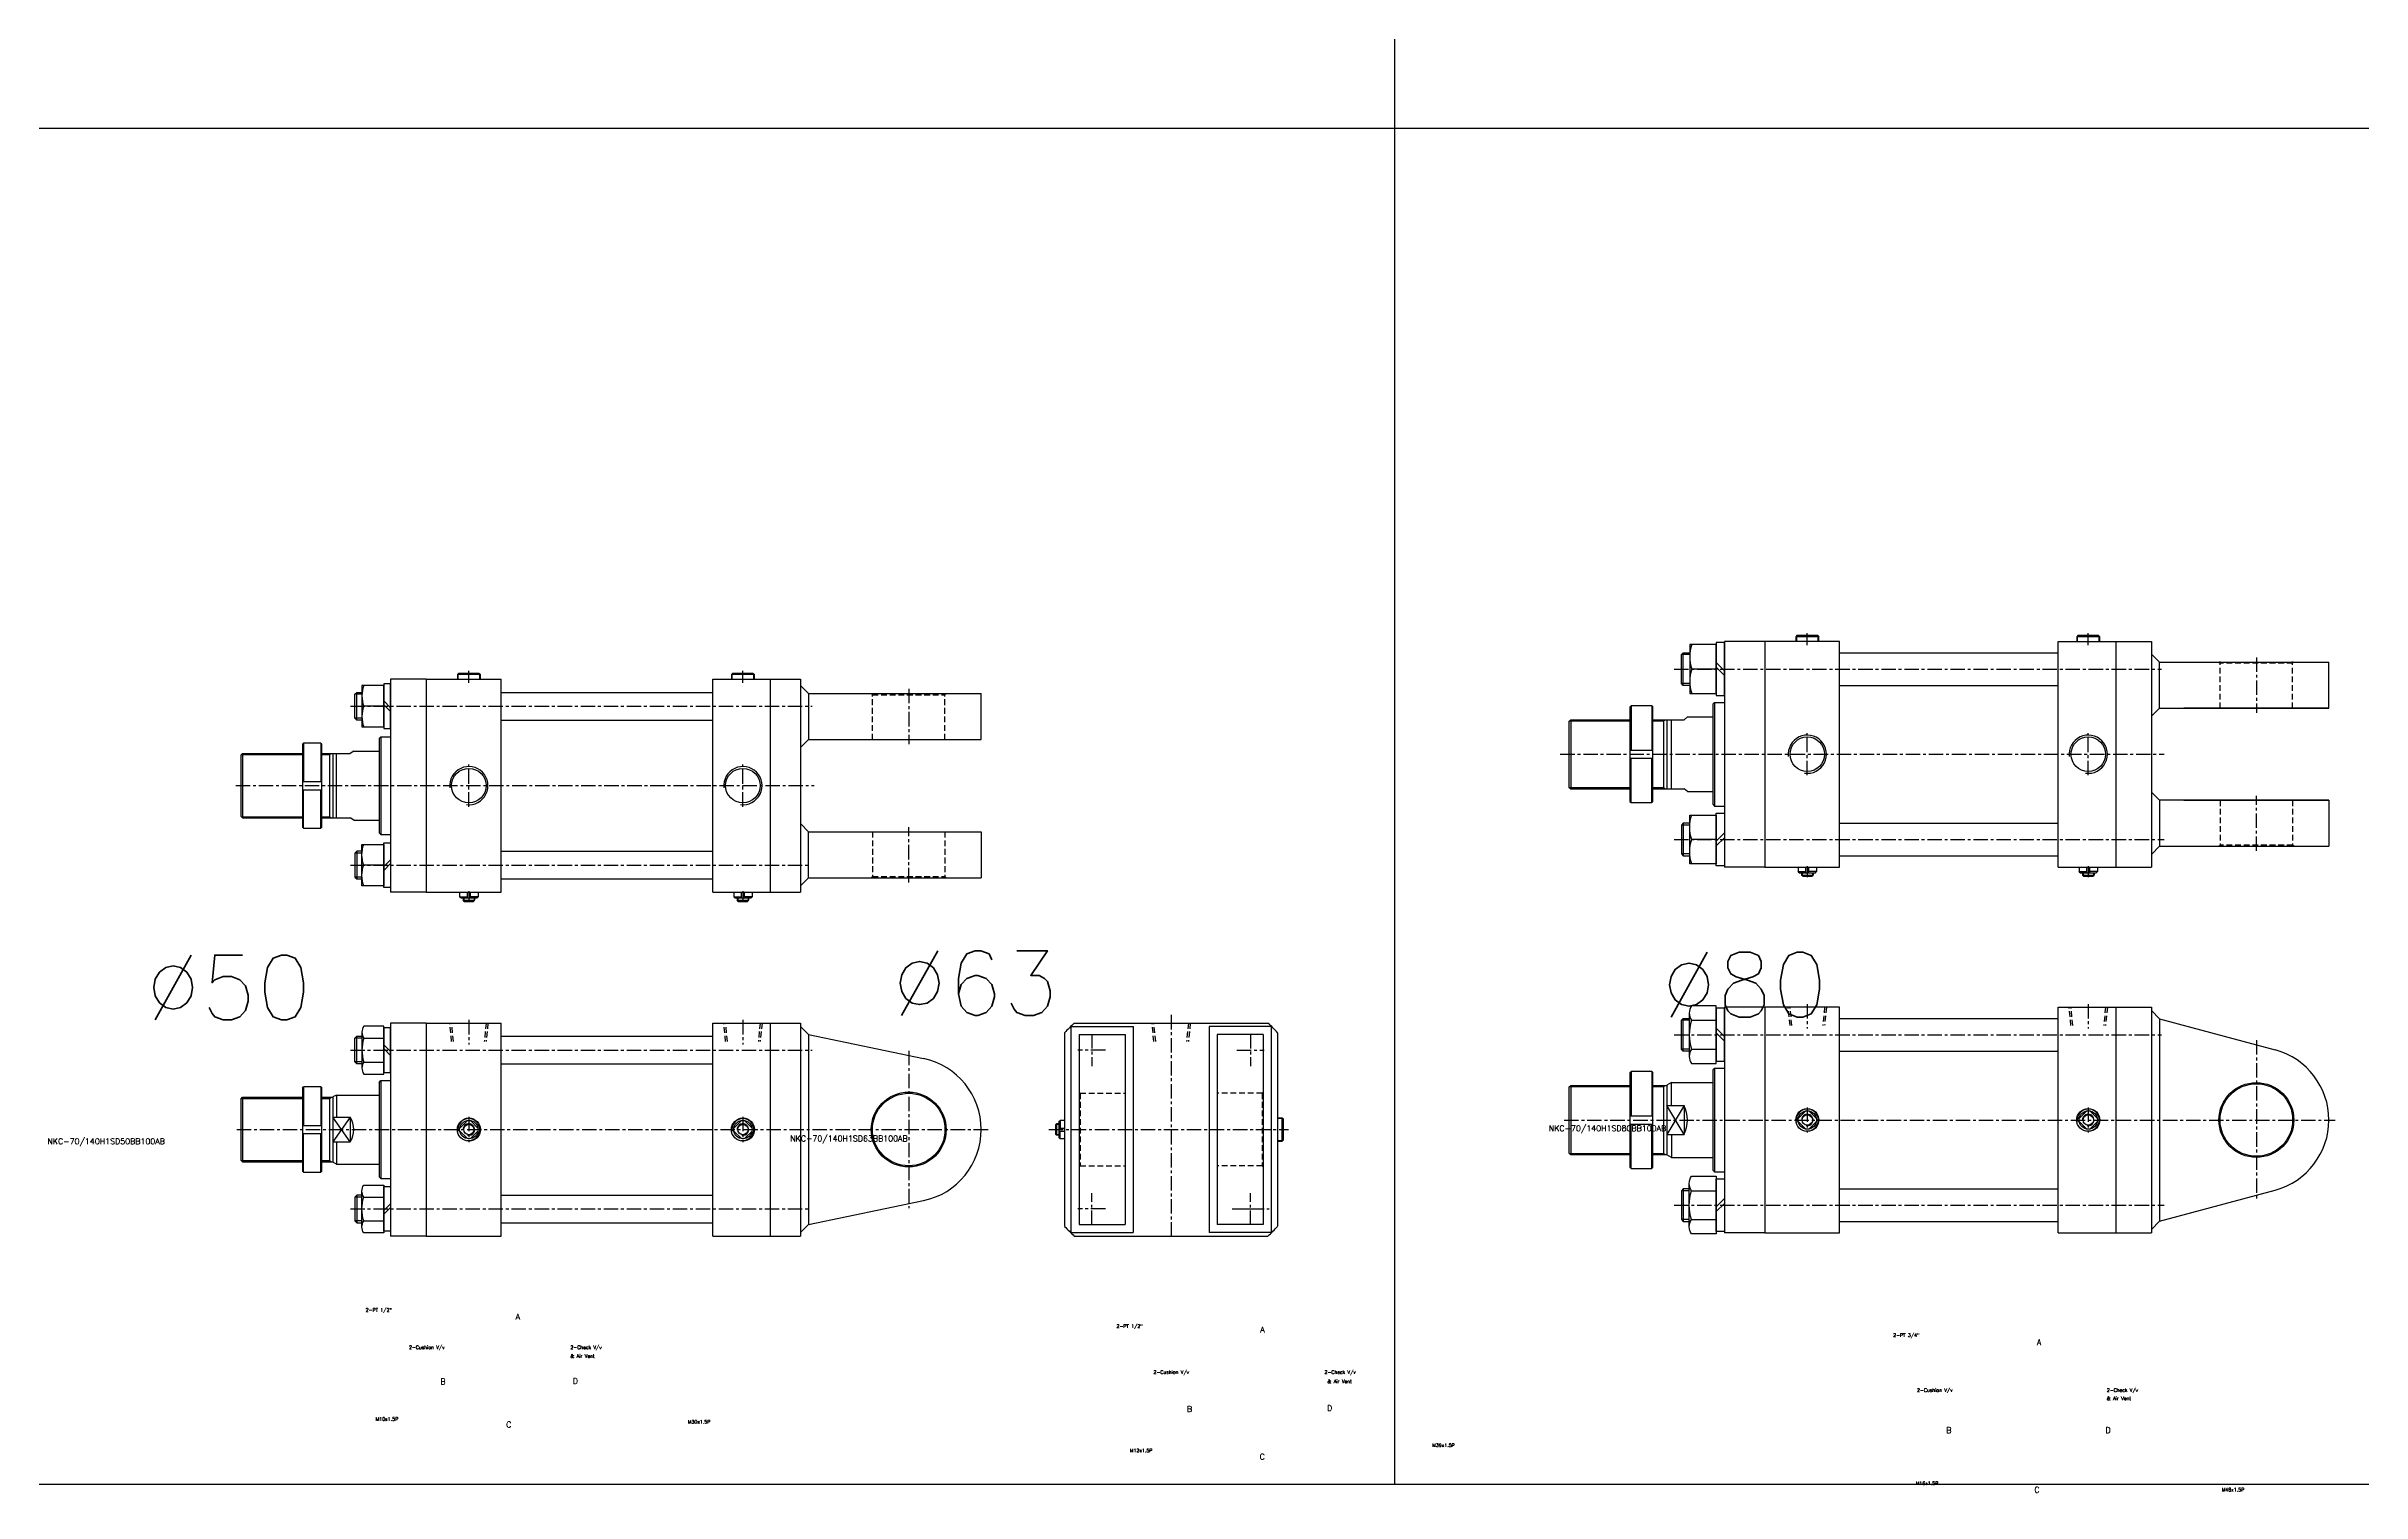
# Model space of a CAD drawing. Extents: x -819 to 29893, y -8942 to 9886.
# Drawn here: x 268 to 2279, y -7 to 1249 of the extents above; entities that cross this region are included whole.
import ezdxf

# ---------------------------------------------------------------- set-up
doc = ezdxf.new("R2010")
doc.units = 0
doc.header["$LTSCALE"] = 10
doc.header["$MEASUREMENT"] = 0
for name, pattern in [('CENTER', [2, 1.25, -0.25, 0.25, -0.25]), ('CENTERX2', [4, 2.5, -0.5, 0.5, -0.5]), ('HIDDEN', [0.375, 0.25, -0.125]), ('HIDDENX2', [0.75, 0.5, -0.25])]:
    doc.linetypes.add(name, pattern=pattern)
doc.layers.get('0').update_dxf_attribs({"linetype": 'CONTINUOUS'})
for name, color, linetype in [('CEN', 1, 'CENTERX2'), ('CENTER', 1, 'CENTER'), ('HID', 2, 'HIDDENX2'), ('ML', 7, 'CONTINUOUS'), ('THIN', 3, 'CONTINUOUS')]:
    doc.layers.add(name, color=color, linetype=linetype)
doc.styles.add('GHS', font='romans', dxfattribs={"bigfont": 'ghs'})

msp = doc.modelspace()

# ---------------------------------------------------------------- linework, layer by layer
for p, q in [((1439.4, 0), (1439.4, 2505.2)), ((0, 1177.9), (8901.3, 1177.9)), ((0, 0), (8900.8, 0))]:
    msp.add_line(p, q)
at = {"layer": 'CEN', "color": 1, "linetype": 'CENTER'}
for p, q in [((2187.7, 718.1), (2187.7, 670.1)), ((1017.3, 690.8), (1017.3, 642.8)), ((2187.7, 550.1), (2187.7, 598.1)), ((1017.3, 522.8), (1017.3, 570.8)), ((2187.7, 385.7), (2187.7, 247.2)), ((1017.3, 376.5), (1017.3, 239.8))]:
    msp.add_line(p, q, dxfattribs=at)
at = {"layer": 'CEN', "color": 1, "linetype": 'CENTER', "ltscale": 2}
msp.add_line((1298.2, 239.1), (1330.2, 239.1), dxfattribs=at)
at = {"layer": 'CENTER'}
for p, q in [((1176.2, 390.9), (1176.2, 363.3)), ((1314.2, 390.9), (1314.2, 363.3)), ((1188.1, 377.1), (1164.2, 377.1)), ((1302.2, 377.1), (1326.1, 377.1)), ((1176.2, 225.3), (1176.2, 252.9)), ((1314.2, 225.3), (1314.2, 252.9)), ((1188.1, 239.1), (1164.2, 239.1)), ((1302.2, 239.1), (1326.1, 239.1))]:
    msp.add_line(p, q, dxfattribs=at)
at = {"layer": 'HID'}
for p, q in [((2155.2, 714.1), (2156.2, 713.1)), ((2156.2, 674.1), (2156.2, 714.5)), ((2219.2, 713.1), (2156.2, 713.1)), ((2219.2, 674.1), (2219.2, 714.5)), ((2220.2, 714.1), (2219.2, 713.1)), ((984.8, 686.8), (985.8, 685.8)), ((985.8, 685.8), (1048.8, 685.8)), ((985.8, 646.8), (985.8, 685.8)), ((1049.8, 686.8), (1048.8, 685.8)), ((1048.8, 646.8), (1048.8, 685.8)), ((2156.2, 594.1), (2156.2, 553.6)), ((2219.2, 594.1), (2219.2, 553.6)), ((985.8, 566.8), (985.8, 527.8)), ((1048.8, 566.8), (1048.8, 527.8)), ((2155.2, 554.1), (2156.2, 555.1)), ((2219.2, 555.1), (2156.2, 555.1)), ((2220.2, 554.1), (2219.2, 555.1)), ((985.8, 527.8), (1048.8, 527.8)), ((1782.7, 398.4), (1781.1, 414.4)), ((1784.3, 398.4), (1782.7, 414.4)), ((1812.7, 414.4), (1811.1, 398.4)), ((1814.3, 414.4), (1812.7, 398.4)), ((2026.7, 398.4), (2025.1, 414.4)), ((2028.3, 398.4), (2026.7, 414.4)), ((2056.7, 414.4), (2055.1, 398.4)), ((2058.3, 414.4), (2056.7, 398.4)), ((620.3, 384.6), (618.7, 400.6)), ((621.9, 384.6), (620.3, 400.6)), ((650.3, 400.6), (648.7, 384.6)), ((651.9, 400.6), (650.3, 384.6)), ((858.3, 384.6), (856.7, 400.6)), ((859.9, 384.6), (858.3, 400.6)), ((888.3, 400.6), (886.7, 384.6)), ((889.9, 400.6), (888.3, 384.6)), ((1230.2, 384.6), (1228.6, 400.6)), ((1231.8, 384.6), (1230.2, 400.6)), ((1260.2, 400.6), (1258.6, 384.6)), ((1261.8, 400.6), (1260.2, 384.6)), ((1165.2, 340.6), (1166.2, 339.6)), ((1166.2, 339.6), (1166.2, 276.6)), ((1166.2, 339.6), (1205.2, 339.6)), ((1324.2, 339.6), (1285.2, 339.6)), ((1325.2, 340.6), (1324.2, 339.6)), ((1324.2, 339.6), (1324.2, 276.6)), ((1165.2, 275.6), (1166.2, 276.6)), ((1166.2, 276.6), (1205.2, 276.6)), ((1324.2, 276.6), (1285.2, 276.6)), ((1325.2, 275.6), (1324.2, 276.6))]:
    msp.add_line(p, q, dxfattribs=at)
at = {"layer": 'HID', "color": 6, "linetype": 'HIDDEN', "ltscale": 1.5}
for p, q in [((984.8, 526.8), (985.8, 527.8)), ((1049.8, 526.8), (1048.8, 527.8))]:
    msp.add_line(p, q, dxfattribs=at)
at = {"layer": 'ML'}
for p, q in [((1725.7, 732.1), (1725.7, 536.1)), ((1760.7, 732.1), (1725.7, 732.1)), ((1760.7, 732.1), (1760.7, 536.1)), ((1825.7, 732.1), (1760.7, 732.1)), ((1788.7, 737.1), (1787.7, 736.1)), ((1807.7, 736.1), (1787.7, 736.1)), ((1787.7, 736.1), (1787.7, 732.1)), ((1806.7, 737.1), (1788.7, 737.1)), ((1806.7, 737.1), (1807.7, 736.1)), ((1807.7, 732.1), (1807.7, 736.1)), ((1825.7, 536.1), (1825.7, 732.1)), ((2015.7, 732.1), (2065.7, 732.1)), ((2015.7, 536.1), (2015.7, 732.1)), ((2032.7, 737.1), (2031.7, 736.1)), ((2051.7, 736.1), (2031.7, 736.1)), ((2031.7, 736.1), (2031.7, 732.1)), ((2050.7, 737.1), (2032.7, 737.1)), ((2050.7, 737.1), (2051.7, 736.1)), ((2051.7, 732.1), (2051.7, 736.1)), ((2065.7, 732.1), (2065.7, 536.1)), ((2065.7, 732.1), (2096.7, 732.1)), ((2096.7, 732.1), (2096.7, 536.1)), ((626.3, 704.3), (625.3, 703.3)), ((644.3, 704.3), (626.3, 704.3)), ((644.3, 704.3), (645.3, 703.3)), ((864.3, 704.3), (863.3, 703.3)), ((882.3, 704.3), (864.3, 704.3)), ((882.3, 704.3), (883.3, 703.3)), ((1690, 693.8), (1690, 722.3)), ((1718.5, 708.1), (1697.5, 708.1)), ((1718.5, 713.7), (1725.7, 706.5)), ((1718.5, 709.6), (1725.7, 702.4)), ((1825.7, 722.3), (2015.7, 722.3)), ((2103.7, 714.1), (2096.7, 721.1)), ((2103.7, 714.1), (2250.7, 714.1)), ((2103.7, 674.1), (2103.7, 714.1)), ((2250.7, 674.1), (2250.7, 714.1)), ((538, 663.8), (538, 687.8)), ((542.4, 691.4), (542.4, 660.2)), ((567.3, 699.3), (567.3, 514.3)), ((598.3, 699.3), (567.3, 699.3)), ((598.3, 699.3), (598.3, 514.3)), ((598.3, 699.3), (663.3, 699.3)), ((645.3, 703.3), (625.3, 703.3)), ((625.3, 703.3), (625.3, 699.3)), ((645.3, 699.3), (645.3, 703.3)), ((663.3, 514.3), (663.3, 699.3)), ((663.3, 687.8), (847.3, 687.8)), ((847.3, 514.3), (847.3, 699.3)), ((847.3, 699.3), (897.3, 699.3)), ((883.3, 703.3), (863.3, 703.3)), ((863.3, 703.3), (863.3, 699.3)), ((883.3, 699.3), (883.3, 703.3)), ((897.3, 514.3), (897.3, 699.3)), ((897.3, 699.3), (923.3, 699.3)), ((923.3, 699.3), (923.3, 514.3)), ((923.3, 693.8), (930.3, 686.8)), ((930.3, 686.8), (1080.3, 686.8)), ((930.3, 686.8), (930.3, 646.8)), ((1080.3, 646.8), (1080.3, 686.8)), ((1825.7, 693.8), (2015.7, 693.8)), ((561.4, 675.8), (544, 675.8)), ((561.4, 680.4), (567.3, 674.5)), ((561.4, 677.1), (567.3, 671.2)), ((663.3, 663.8), (847.3, 663.8)), ((1590.7, 662.6), (1592.2, 664.1)), ((1592.2, 664.1), (1592.2, 604.1)), ((1592.2, 664.1), (1643.6, 664.1)), ((1643.6, 675.1), (1644.6, 676.1)), ((1643.6, 675.1), (1643.6, 593.1)), ((1644.6, 676.1), (1644.6, 637.6)), ((1662.6, 676.1), (1644.6, 676.1)), ((1662.6, 676.1), (1662.6, 637.6)), ((1662.6, 676.1), (1663.6, 675.1)), ((1663.6, 593.1), (1663.6, 675.1)), ((1663.6, 664.1), (1675.7, 664.1)), ((1672.7, 664.1), (1672.7, 604.1)), ((1672.7, 663.1), (1674.4, 664.1)), ((1675.7, 664.1), (1675.7, 603.9)), ((1675.7, 664.1), (1690.7, 664.1)), ((1679.7, 604.1), (1679.7, 664.1)), ((1693.7, 666.6), (1690.7, 664.1)), ((1693.7, 666.6), (1715.7, 666.6)), ((1715.7, 677.6), (1717.2, 679.1)), ((1715.7, 677.6), (1715.7, 590.6)), ((1717.2, 679.1), (1717.2, 589.1)), ((1717.2, 679.1), (1725.7, 679.1)), ((2103.7, 674.1), (2096.7, 667.1)), ((2103.7, 674.1), (2250.7, 674.1)), ((2250.7, 674.1), (2124.7, 674.1)), ((490.7, 642.8), (491.7, 643.8)), ((491.7, 643.8), (491.7, 610.3)), ((506.7, 643.8), (491.7, 643.8)), ((506.7, 643.8), (506.7, 610.3)), ((506.7, 643.8), (507.7, 642.8)), ((557.3, 647.8), (558.8, 649.3)), ((557.3, 647.8), (557.3, 565.8)), ((558.8, 649.3), (558.8, 564.3)), ((558.8, 649.3), (567.3, 649.3)), ((923.3, 639.8), (930.3, 646.8)), ((930.3, 646.8), (1080.3, 646.8)), ((1590.7, 662.6), (1590.7, 605.6)), ((1591.2, 663.1), (1643.6, 663.1)), ((1663.6, 663.1), (1672.7, 663.1)), ((437.3, 633.3), (438.8, 634.8)), ((437.3, 633.3), (437.3, 580.3)), ((437.8, 633.8), (490.7, 633.8)), ((438.8, 634.8), (438.8, 578.8)), ((438.8, 634.8), (490.7, 634.8)), ((490.7, 642.8), (490.7, 570.8)), ((507.7, 570.8), (507.7, 642.8)), ((507.7, 634.8), (517.3, 634.8)), ((507.7, 633.8), (514.3, 633.8)), ((514.3, 634.8), (514.3, 578.8)), ((514.3, 633.8), (516.1, 634.8)), ((517.3, 634.8), (517.3, 578.8)), ((517.3, 634.8), (532.3, 634.8)), ((520.3, 578.8), (520.3, 634.8)), ((535.3, 636.8), (532.3, 634.8)), ((535.3, 636.8), (557.3, 636.8)), ((1643.6, 637.6), (1663.6, 637.6)), ((1643.6, 630.6), (1663.6, 630.6)), ((1644.6, 592.1), (1644.6, 630.6)), ((1662.6, 592.1), (1662.6, 630.6)), ((490.7, 610.3), (507.7, 610.3)), ((490.7, 603.3), (507.7, 603.3)), ((491.7, 569.8), (491.7, 603.3)), ((506.7, 569.8), (506.7, 603.3)), ((1590.7, 605.6), (1592.2, 604.1)), ((1591.2, 605.1), (1643.6, 605.1)), ((1592.2, 604.1), (1643.6, 604.1)), ((1663.6, 605.1), (1672.7, 605.1)), ((1663.6, 604.1), (1675.7, 604.1)), ((1672.7, 605.1), (1674.4, 604.1)), ((1675.7, 604.1), (1690.7, 604.1)), ((1693.7, 601.6), (1690.7, 604.1)), ((1643.6, 593.1), (1644.6, 592.1)), ((1644.6, 592.1), (1662.6, 592.1)), ((1662.6, 592.1), (1663.6, 593.1)), ((1693.7, 601.6), (1715.7, 601.6)), ((1715.7, 590.6), (1717.2, 589.1)), ((1717.2, 589.1), (1725.7, 589.1)), ((2103.7, 594.1), (2096.7, 601.1)), ((2250.7, 594.1), (2103.7, 594.1)), ((2103.7, 594.1), (2103.7, 554.1)), ((2124.7, 594.1), (2250.7, 594.1)), ((2250.7, 594.1), (2250.7, 554.1)), ((437.3, 580.3), (438.8, 578.8)), ((437.8, 579.8), (490.7, 579.8)), ((438.8, 578.8), (490.7, 578.8)), ((490.7, 570.8), (491.7, 569.8)), ((491.7, 569.8), (506.7, 569.8)), ((506.7, 569.8), (507.7, 570.8)), ((507.7, 579.8), (514.3, 579.8)), ((507.7, 578.8), (517.3, 578.8)), ((514.3, 579.8), (516.1, 578.8)), ((517.3, 578.8), (532.3, 578.8)), ((535.3, 576.8), (532.3, 578.8)), ((535.3, 576.8), (557.3, 576.8)), ((557.3, 565.8), (558.8, 564.3)), ((558.8, 564.3), (567.3, 564.3)), ((923.3, 573.8), (930.3, 566.8)), ((930.3, 566.8), (1080.3, 566.8)), ((930.3, 526.8), (930.3, 566.8)), ((1080.3, 566.8), (1080.3, 526.8)), ((1690, 574.3), (1690, 545.8)), ((1718.5, 558.5), (1725.7, 565.7)), ((1825.7, 574.3), (2015.7, 574.3)), ((538, 549.8), (538, 525.8)), ((542.4, 522.2), (542.4, 553.4)), ((663.3, 549.8), (847.3, 549.8)), ((1718.5, 560.1), (1697.5, 560.1)), ((1718.5, 554.4), (1725.7, 561.6)), ((1825.7, 545.8), (2015.7, 545.8)), ((2103.7, 554.1), (2096.7, 547.1)), ((2103.7, 554.1), (2250.7, 554.1)), ((561.4, 537.8), (544, 537.8)), ((561.4, 536.5), (567.3, 542.4)), ((561.4, 533.2), (567.3, 539.1)), ((663.3, 525.8), (847.3, 525.8)), ((923.3, 519.8), (930.3, 526.8)), ((930.3, 526.8), (1080.3, 526.8)), ((1760.7, 536.1), (1725.7, 536.1)), ((1760.7, 536.1), (1825.7, 536.1)), ((1789.7, 536.1), (1789.7, 532.1)), ((1789.7, 532.1), (1796.4, 532.1)), ((1790.7, 531.1), (1789.7, 532.1)), ((1790.7, 531.1), (1804.7, 531.1)), ((1792.7, 531.1), (1792.7, 529.1)), ((1792.7, 529.1), (1802.7, 529.1)), ((1793.7, 528.1), (1792.7, 529.1)), ((1793.7, 528.1), (1801.7, 528.1)), ((1796.4, 531.1), (1796.4, 536.1)), ((1799, 531.1), (1799, 536.1)), ((1805.7, 532.1), (1799, 532.1)), ((1801.7, 528.1), (1802.7, 529.1)), ((1802.7, 531.1), (1802.7, 529.1)), ((1804.7, 531.1), (1805.7, 532.1)), ((1805.7, 536.1), (1805.7, 532.1)), ((2015.7, 536.1), (2065.7, 536.1)), ((2033.7, 536.1), (2033.7, 532.1)), ((2033.7, 532.1), (2040.4, 532.1)), ((2034.7, 531.1), (2033.7, 532.1)), ((2034.7, 531.1), (2048.7, 531.1)), ((2036.7, 531.1), (2036.7, 529.1)), ((2036.7, 529.1), (2046.7, 529.1)), ((2037.7, 528.1), (2036.7, 529.1)), ((2037.7, 528.1), (2045.7, 528.1)), ((2040.4, 531.1), (2040.4, 536.1)), ((2043, 531.1), (2043, 536.1)), ((2049.7, 532.1), (2043, 532.1)), ((2045.7, 528.1), (2046.7, 529.1)), ((2046.7, 531.1), (2046.7, 529.1)), ((2048.7, 531.1), (2049.7, 532.1)), ((2049.7, 536.1), (2049.7, 532.1)), ((2065.7, 536.1), (2096.7, 536.1)), ((598.3, 514.3), (567.3, 514.3)), ((598.3, 514.3), (663.3, 514.3)), ((627.3, 514.3), (627.3, 510.3)), ((627.3, 510.3), (634, 510.3)), ((628.3, 509.3), (627.3, 510.3)), ((628.3, 509.3), (642.3, 509.3)), ((630.3, 509.3), (630.3, 507.3)), ((630.3, 507.3), (640.3, 507.3)), ((631.3, 506.3), (630.3, 507.3)), ((631.3, 506.3), (639.3, 506.3)), ((634, 509.3), (634, 514.3)), ((636.6, 509.3), (636.6, 514.3)), ((643.3, 510.3), (636.6, 510.3)), ((639.3, 506.3), (640.3, 507.3)), ((640.3, 509.3), (640.3, 507.3)), ((642.3, 509.3), (643.3, 510.3)), ((643.3, 514.3), (643.3, 510.3)), ((847.3, 514.3), (897.3, 514.3)), ((865.3, 514.3), (865.3, 510.3)), ((865.3, 510.3), (872, 510.3)), ((866.3, 509.3), (865.3, 510.3)), ((866.3, 509.3), (880.3, 509.3)), ((868.3, 509.3), (868.3, 507.3)), ((868.3, 507.3), (878.3, 507.3)), ((869.3, 506.3), (868.3, 507.3)), ((869.3, 506.3), (877.3, 506.3)), ((872, 509.3), (872, 514.3)), ((874.6, 509.3), (874.6, 514.3)), ((881.3, 510.3), (874.6, 510.3)), ((877.3, 506.3), (878.3, 507.3)), ((878.3, 509.3), (878.3, 507.3)), ((880.3, 509.3), (881.3, 510.3)), ((881.3, 514.3), (881.3, 510.3)), ((897.3, 514.3), (923.3, 514.3)), ((1690, 376.1), (1690, 404.7)), ((1695.2, 409.2), (1695.2, 371.6)), ((1697.1, 403), (1718.5, 403)), ((1760.7, 414.4), (1725.7, 414.4)), ((1725.7, 414.4), (1725.7, 218.4)), ((1760.7, 414.4), (1760.7, 218.4)), ((1825.7, 414.4), (1760.7, 414.4)), ((1825.7, 218.4), (1825.7, 414.4)), ((1825.7, 404.7), (2015.7, 404.7)), ((2015.7, 218.4), (2015.7, 414.4)), ((2015.7, 414.4), (2065.7, 414.4)), ((2065.7, 414.4), (2065.7, 218.4)), ((2065.7, 414.4), (2096.7, 414.4)), ((2096.7, 414.4), (2096.7, 218.4)), ((2096.7, 411.4), (2103.7, 404.4)), ((2103.7, 404.4), (2103.7, 228.4)), ((2103.7, 404.4), (2204.1, 377.3)), ((538, 365.1), (538, 389.1)), ((542.4, 392.7), (542.4, 361.5)), ((544, 387.5), (561.4, 387.5)), ((598.3, 400.6), (567.3, 400.6)), ((567.3, 400.6), (567.3, 215.6)), ((598.3, 400.6), (598.3, 215.6)), ((598.3, 400.6), (663.3, 400.6)), ((663.3, 215.6), (663.3, 400.6)), ((663.3, 389.1), (847.3, 389.1)), ((847.3, 215.6), (847.3, 400.6)), ((847.3, 400.6), (897.3, 400.6)), ((897.3, 215.6), (897.3, 400.6)), ((897.3, 400.6), (923.3, 400.6)), ((923.3, 400.6), (923.3, 215.6)), ((923.3, 397.6), (930.3, 390.6)), ((930.3, 390.6), (930.3, 225.6)), ((930.3, 390.6), (1030.2, 369.8)), ((1152.7, 392.2), (1152.7, 268.1)), ((1158.2, 397.6), (1158.2, 218.6)), ((1158.2, 397.6), (1212.2, 397.6)), ((1161.1, 400.6), (1329.3, 400.6)), ((1165.2, 390.6), (1165.2, 225.6)), ((1165.2, 390.6), (1205.2, 390.6)), ((1205.2, 390.6), (1205.2, 225.6)), ((1212.2, 397.6), (1212.2, 218.6)), ((1278.2, 397.6), (1278.2, 218.6)), ((1332.2, 397.6), (1278.2, 397.6)), ((1285.2, 390.6), (1285.2, 225.6)), ((1325.2, 390.6), (1285.2, 390.6)), ((1325.2, 390.6), (1325.2, 225.6)), ((1332.2, 397.6), (1332.2, 218.6)), ((1337.7, 392.2), (1337.7, 268.1)), ((1718.5, 396.1), (1725.7, 388.9)), ((1718.5, 392), (1725.7, 384.8)), ((544, 366.7), (561.4, 366.7)), ((561.4, 381.7), (567.3, 375.8)), ((561.4, 378.4), (567.3, 372.5)), ((663.3, 365.1), (847.3, 365.1)), ((1697.1, 377.9), (1718.5, 377.9)), ((1825.7, 376.1), (2015.7, 376.1)), ((490.7, 344.1), (491.7, 345.1)), ((490.7, 344.1), (490.7, 272.1)), ((506.7, 345.1), (491.7, 345.1)), ((491.7, 345.1), (491.7, 311.6)), ((506.7, 345.1), (507.7, 344.1)), ((506.7, 345.1), (506.7, 311.6)), ((507.7, 272.1), (507.7, 344.1)), ((557.3, 349.1), (558.8, 350.6)), ((557.3, 349.1), (557.3, 267.1)), ((558.8, 350.6), (558.8, 265.6)), ((558.8, 350.6), (567.3, 350.6)), ((1590.7, 344.9), (1592.2, 346.4)), ((1590.7, 344.9), (1590.7, 287.9)), ((1591.2, 345.4), (1643.6, 345.4)), ((1592.2, 346.4), (1643.6, 346.4)), ((1592.2, 346.4), (1592.2, 286.4)), ((1643.6, 357.4), (1644.6, 358.4)), ((1643.6, 357.4), (1643.6, 275.4)), ((1662.6, 358.4), (1644.6, 358.4)), ((1644.6, 358.4), (1644.6, 319.9)), ((1662.6, 358.4), (1663.6, 357.4)), ((1662.6, 358.4), (1662.6, 319.9)), ((1663.6, 275.4), (1663.6, 357.4)), ((1663.6, 346.4), (1675.7, 346.4)), ((1663.6, 345.4), (1672.7, 345.4)), ((1672.7, 346.4), (1672.7, 286.4)), ((1672.7, 345.4), (1674.4, 346.4)), ((1679.7, 348.9), (1675.7, 346.6)), ((1675.7, 346.6), (1675.7, 286.2)), ((1679.7, 348.9), (1715.7, 348.9)), ((1679.7, 328.9), (1679.7, 348.9)), ((1715.7, 359.9), (1717.2, 361.4)), ((1715.7, 359.9), (1715.7, 272.9)), ((1717.2, 361.4), (1717.2, 271.4)), ((1717.2, 361.4), (1725.7, 361.4)), ((437.3, 334.6), (438.8, 336.1)), ((437.3, 334.6), (437.3, 281.6)), ((437.8, 335.1), (490.7, 335.1)), ((438.8, 336.1), (490.7, 336.1)), ((438.8, 336.1), (438.8, 280.1)), ((507.7, 336.1), (517.3, 336.1)), ((507.7, 335.1), (514.3, 335.1)), ((514.3, 336.1), (514.3, 280.1)), ((520.3, 338.1), (517.3, 336.4)), ((517.3, 336.4), (517.3, 279.9)), ((520.3, 338.1), (557.3, 338.1)), ((520.3, 338.1), (520.3, 318.9)), ((1675.7, 328.9), (1690.7, 328.9)), ((1690.7, 328.9), (1690.7, 303.9)), ((1796.4, 324.3), (1789.8, 317.7)), ((1799, 324.3), (1805.6, 317.7)), ((2040.4, 324.3), (2033.8, 317.7)), ((2043, 324.3), (2049.6, 317.7)), ((490.7, 311.6), (507.7, 311.6)), ((490.7, 304.6), (507.7, 304.6)), ((491.7, 271.1), (491.7, 304.6)), ((506.7, 271.1), (506.7, 304.6)), ((517.3, 318.9), (532.3, 318.9)), ((532.3, 318.9), (532.3, 297.4)), ((634, 316), (627.4, 309.4)), ((627.4, 306.8), (634, 300.2)), ((636.6, 316), (643.2, 309.4)), ((643.2, 306.8), (636.6, 300.2)), ((872, 316), (865.4, 309.4)), ((865.4, 306.8), (872, 300.2)), ((874.6, 316), (881.2, 309.4)), ((881.2, 306.8), (874.6, 300.2)), ((1643.6, 319.9), (1663.6, 319.9)), ((1643.6, 312.9), (1663.6, 312.9)), ((1644.6, 274.4), (1644.6, 312.9)), ((1662.6, 274.4), (1662.6, 312.9)), ((1675.7, 303.9), (1690.7, 303.9)), ((1679.7, 303.9), (1679.7, 283.9)), ((1789.8, 315.1), (1796.4, 308.5)), ((1805.6, 315.1), (1799, 308.5)), ((2033.8, 315.1), (2040.4, 308.5)), ((2049.6, 315.1), (2043, 308.5)), ((437.3, 281.6), (438.8, 280.1)), ((517.3, 297.4), (532.3, 297.4)), ((520.3, 297.4), (520.3, 278.1)), ((1590.7, 287.9), (1592.2, 286.4)), ((1591.2, 287.4), (1643.6, 287.4)), ((1592.2, 286.4), (1643.6, 286.4)), ((1663.6, 287.4), (1672.7, 287.4)), ((1663.6, 286.4), (1675.7, 286.4)), ((1679.7, 283.9), (1675.7, 286.2)), ((1679.7, 283.9), (1715.7, 283.9)), ((437.8, 281.1), (490.7, 281.1)), ((438.8, 280.1), (490.7, 280.1)), ((490.7, 272.1), (491.7, 271.1)), ((491.7, 271.1), (506.7, 271.1)), ((506.7, 271.1), (507.7, 272.1)), ((507.7, 281.1), (514.3, 281.1)), ((507.7, 280.1), (517.3, 280.1)), ((514.3, 281.1), (516.1, 280.1)), ((520.3, 278.1), (517.3, 279.9)), ((520.3, 278.1), (557.3, 278.1)), ((557.3, 267.1), (558.8, 265.6)), ((558.8, 265.6), (567.3, 265.6)), ((1152.7, 268.1), (1152.7, 224.1)), ((1337.7, 268.1), (1337.7, 224.1)), ((1643.6, 275.4), (1644.6, 274.4)), ((1644.6, 274.4), (1662.6, 274.4)), ((1662.6, 274.4), (1663.6, 275.4)), ((1715.7, 272.9), (1717.2, 271.4)), ((1717.2, 271.4), (1725.7, 271.4)), ((538, 251.1), (538, 227.1)), ((542.4, 223.5), (542.4, 254.7)), ((544, 249.5), (561.4, 249.5)), ((561.4, 237.8), (567.3, 243.7)), ((663.3, 251.1), (847.3, 251.1)), ((930.3, 225.6), (1030.2, 246.5)), ((1690, 256.7), (1690, 228.1)), ((1695.2, 223.6), (1695.2, 261.2)), ((1697.1, 255), (1718.5, 255)), ((1718.5, 240.9), (1725.7, 248.1)), ((1718.5, 236.8), (1725.7, 244)), ((1825.7, 256.7), (2015.7, 256.7)), ((2103.7, 228.4), (2204.1, 255.6)), ((544, 228.7), (561.4, 228.7)), ((561.4, 234.5), (567.3, 240.4)), ((663.3, 227.1), (847.3, 227.1)), ((923.3, 218.6), (930.3, 225.6)), ((1165.2, 225.6), (1205.2, 225.6)), ((1325.2, 225.6), (1285.2, 225.6)), ((1697.1, 229.9), (1718.5, 229.9)), ((1825.7, 228.1), (2015.7, 228.1)), ((2096.7, 221.4), (2103.7, 228.4)), ((598.3, 215.6), (567.3, 215.6)), ((598.3, 215.6), (663.3, 215.6)), ((847.3, 215.6), (897.3, 215.6)), ((897.3, 215.6), (923.3, 215.6)), ((1158.2, 218.6), (1212.2, 218.6)), ((1161.1, 215.6), (1329.3, 215.6)), ((1332.2, 218.6), (1278.2, 218.6)), ((1760.7, 218.4), (1725.7, 218.4)), ((1760.7, 218.4), (1825.7, 218.4)), ((2015.7, 218.4), (2065.7, 218.4)), ((2065.7, 218.4), (2096.7, 218.4))]:
    msp.add_line(p, q, dxfattribs=at)
at = {"layer": 'ML', "color": 2}
for p, q in [((1788.2, 736.6), (1788.2, 732.1)), ((1807.2, 732.1), (1807.2, 736.6)), ((2032.2, 736.6), (2032.2, 732.1)), ((2051.2, 732.1), (2051.2, 736.6)), ((625.8, 703.8), (625.8, 699.3)), ((644.8, 699.3), (644.8, 703.8)), ((863.8, 703.8), (863.8, 699.3)), ((882.8, 699.3), (882.8, 703.8)), ((1793.2, 531.1), (1793.2, 528.6)), ((1802.2, 531.1), (1802.2, 528.6)), ((2037.2, 531.1), (2037.2, 528.6)), ((2046.2, 531.1), (2046.2, 528.6)), ((630.8, 509.3), (630.8, 506.8)), ((639.8, 509.3), (639.8, 506.8)), ((868.8, 509.3), (868.8, 506.8)), ((877.8, 509.3), (877.8, 506.8)), ((514.3, 335.1), (516.1, 336.1)), ((1690.7, 303.9), (1675.7, 328.9)), ((1690.7, 328.9), (1675.7, 303.9)), ((532.3, 318.9), (517.3, 297.4)), ((532.3, 297.4), (517.3, 318.9)), ((1672.7, 287.4), (1674.4, 286.4))]:
    msp.add_line(p, q, dxfattribs=at)
at = {"layer": 'ML', "color": 1, "linetype": 'CENTER'}
for p, q in [((1797.7, 728.7), (1797.7, 739.2)), ((2041.7, 728.7), (2041.7, 739.2)), ((635.3, 696), (635.3, 706.4)), ((873.3, 696), (873.3, 706.4)), ((1682, 708.1), (2105.3, 708.1)), ((532.4, 675.8), (933.4, 675.8)), ((1797.7, 615.8), (1797.7, 652.3)), ((2041.7, 615.8), (2041.7, 652.3)), ((635.3, 588.5), (635.3, 625.1)), ((873.3, 588.5), (873.3, 625.1)), ((1583.2, 634.1), (2107.7, 634.1)), ((432.9, 606.8), (935.3, 606.8)), ((1682, 560.1), (2107.5, 560.1)), ((532.4, 537.8), (932.3, 537.8)), ((1797.7, 536.9), (1797.7, 527.4)), ((2041.7, 536.9), (2041.7, 527.4)), ((635.3, 515.1), (635.3, 505.6)), ((873.3, 515.1), (873.3, 505.6)), ((635.3, 403.3), (635.3, 382.1)), ((873.3, 403.3), (873.3, 382.1)), ((1245.2, 407.6), (1245.2, 213)), ((1797.7, 417.1), (1797.7, 395.9)), ((2041.7, 417.1), (2041.7, 395.9)), ((1682, 390.4), (2105.3, 390.4)), ((532.4, 377.1), (933.4, 377.1)), ((1797.7, 327.4), (1797.7, 305.4)), ((2041.7, 327.4), (2041.7, 305.4)), ((433.7, 308.1), (1086.7, 308.1)), ((635.3, 319.1), (635.3, 297.1)), ((873.3, 319.1), (873.3, 297.1)), ((1138.9, 308.1), (1347.2, 308.1)), ((1586.6, 316.4), (2256.2, 316.4)), ((1682, 242.4), (2107.5, 242.4)), ((532.4, 239.1), (932.3, 239.1))]:
    msp.add_line(p, q, dxfattribs=at)
at = {"layer": 'ML', "color": 7, "linetype": 'Continuous'}
for p, q in [((1144.7, 312.1), (1145.7, 313.1)), ((1144.7, 312.1), (1144.7, 304.1)), ((1144.7, 304.1), (1145.7, 303.1)), ((1145.7, 313.1), (1145.7, 303.1)), ((1147.7, 313.1), (1145.7, 313.1)), ((1147.7, 303.1), (1145.7, 303.1)), ((1147.7, 315.1), (1148.7, 316.1)), ((1147.7, 315.1), (1147.7, 301.1)), ((1147.7, 309.4), (1152.7, 309.4)), ((1147.7, 306.8), (1152.7, 306.8)), ((1152.7, 316.1), (1148.7, 316.1)), ((1148.7, 316.1), (1148.7, 309.4)), ((1148.7, 300.1), (1148.7, 306.8)), ((1341.7, 318.1), (1337.7, 318.1)), ((1342.7, 317.1), (1341.7, 318.1)), ((1341.7, 298.1), (1341.7, 318.1)), ((1342.7, 299.1), (1342.7, 317.1)), ((1147.7, 301.1), (1148.7, 300.1)), ((1152.7, 300.1), (1148.7, 300.1)), ((1337.7, 298.1), (1341.7, 298.1)), ((1342.7, 299.1), (1341.7, 298.1))]:
    msp.add_line(p, q, dxfattribs=at)
at = {"layer": 'ML', "color": 2, "linetype": 'Continuous'}
for p, q in [((1147.7, 312.6), (1145.2, 312.6)), ((1147.7, 303.6), (1145.2, 303.6)), ((1342.2, 317.6), (1337.7, 317.6)), ((1337.7, 298.6), (1342.2, 298.6))]:
    msp.add_line(p, q, dxfattribs=at)
at = {"layer": 'ML', "color": 6, "linetype": 'HIDDEN'}
msp.add_line((1152.7, 316.1), (1152.7, 300.1), dxfattribs=at)
at = {"layer": 'ML'}
for points in [[(1697.5, 729.3, 0.178633), (1697.5, 708.1, 0.178633), (1697.5, 686.8)], [(544, 693.8, 0.178633), (544, 675.8, 0.178633), (544, 657.8)], [(1697.5, 538.8, -0.178633), (1697.5, 560.1, -0.178633), (1697.5, 581.3)], [(544, 519.8, -0.178633), (544, 537.8, -0.178633), (544, 555.8)], [(1718.5, 415.5), (1697.1, 415.5, 0.309401), (1697.1, 403, 0.154701), (1697.1, 377.9, 0.309401), (1697.1, 365.4), (1718.5, 365.4), (1718.5, 415.5)], [(561.4, 397.9), (544, 397.9, 0.309401), (544, 387.5, 0.154701), (544, 366.7, 0.309401), (544, 356.3), (561.4, 356.3), (561.4, 397.9)], [(1718.5, 217.4), (1697.1, 217.4, -0.309401), (1697.1, 229.9, -0.154701), (1697.1, 255, -0.309401), (1697.1, 267.5), (1718.5, 267.5), (1718.5, 217.4)], [(561.4, 218.3), (544, 218.3, -0.309401), (544, 228.7, -0.154701), (544, 249.5, -0.309401), (544, 259.9), (561.4, 259.9), (561.4, 218.3)]]:
    msp.add_lwpolyline(points, format="xyb", dxfattribs=at)
for points in [[(1718.5, 729.3), (1695.6, 729.3), (1695.6, 686.8), (1718.5, 686.8)], [(561.4, 693.8), (542.4, 693.8), (542.4, 657.8), (561.4, 657.8)], [(1718.5, 538.8), (1695.6, 538.8), (1695.6, 581.3), (1718.5, 581.3)], [(561.4, 519.8), (542.4, 519.8), (542.4, 555.8), (561.4, 555.8)]]:
    msp.add_lwpolyline(points, close=True, dxfattribs=at)
for points in [[(1725.7, 685.1), (1725.7, 731), (1718.5, 731), (1718.5, 685.1), (1725.7, 685.1)], [(1695.6, 693.8), (1690, 693.8), (1688.3, 695.5), (1688.3, 720.6), (1690, 722.3), (1695.6, 722.3)], [(542.4, 663.8), (538, 663.8), (536.4, 665.4), (536.4, 686.2), (538, 687.8), (542.4, 687.8)], [(567.3, 656.4), (567.3, 695.1), (561.4, 695.1), (561.4, 656.4), (567.3, 656.4)], [(1695.6, 574.3), (1690, 574.3), (1688.3, 572.6), (1688.3, 547.5), (1690, 545.8), (1695.6, 545.8)], [(1725.7, 583), (1725.7, 537.1), (1718.5, 537.1), (1718.5, 583), (1725.7, 583)], [(542.4, 549.8), (538, 549.8), (536.4, 548.2), (536.4, 527.4), (538, 525.8), (542.4, 525.8)], [(567.3, 557.1), (567.3, 518.4), (561.4, 518.4), (561.4, 557.1), (567.3, 557.1)], [(1695.2, 376.1), (1690, 376.1), (1688.3, 377.9), (1688.3, 403), (1690, 404.7), (1695.2, 404.7)], [(1725.7, 367.5), (1725.7, 413.4), (1718.5, 413.4), (1718.5, 367.5), (1725.7, 367.5)], [(542.4, 365.1), (538, 365.1), (536.4, 366.8), (536.4, 387.5), (538, 389.1), (542.4, 389.1)], [(567.3, 357.8), (567.3, 396.5), (561.4, 396.5), (561.4, 357.8), (567.3, 357.8)], [(1725.7, 265.4), (1725.7, 219.5), (1718.5, 219.5), (1718.5, 265.4), (1725.7, 265.4)], [(542.4, 251.1), (538, 251.1), (536.4, 249.5), (536.4, 228.8), (538, 227.1), (542.4, 227.1)], [(567.3, 258.5), (567.3, 219.8), (561.4, 219.8), (561.4, 258.5), (567.3, 258.5)], [(1695.2, 256.7), (1690, 256.7), (1688.3, 255), (1688.3, 229.9), (1690, 228.1), (1695.2, 228.1)]]:
    msp.add_lwpolyline(points, dxfattribs=at)
for centre, radius in [((1797.7, 634.1), 15), ((2041.7, 634.1), 15), ((635.3, 606.8), 15), ((873.3, 606.8), 15), ((2187.7, 316.4), 32.5), ((2187.7, 316.4), 31.5), ((1017.3, 308.1), 32.5), ((1017.3, 308.1), 31.5), ((1797.7, 316.4), 10), ((1797.7, 316.4), 8), ((2041.7, 316.4), 10), ((2041.7, 316.4), 8), ((635.3, 308.1), 10), ((635.3, 308.1), 8), ((635.3, 308.1), 4.5), ((873.3, 308.1), 10), ((873.3, 308.1), 8), ((873.3, 308.1), 4.5), ((1797.7, 316.4), 4.5), ((2041.7, 316.4), 4.5)]:
    msp.add_circle(centre, radius, dxfattribs=at)
at = {"layer": 'ML', "color": 2}
for centre, radius, start, end in [((1797.7, 634.1), 16.6, 261.7197, 186.8277), ((2041.7, 634.1), 16.6, 261.7197, 186.8277), ((635.3, 606.8), 16.6, 262.807, 186.1554), ((873.3, 606.8), 16.6, 262.807, 186.1554), ((1797.7, 316.4), 9.5, 261.4114, 188.1478), ((2041.7, 316.4), 9.5, 261.4114, 188.1478), ((635.3, 308.1), 9.5, 261.4114, 188.1478), ((635.3, 308.1), 5, 257.904, 186.2569), ((873.3, 308.1), 9.5, 261.4114, 188.1478), ((873.3, 308.1), 5, 257.904, 186.2569), ((1797.7, 316.4), 5, 257.904, 186.2569), ((2041.7, 316.4), 5, 257.904, 186.2569)]:
    msp.add_arc(centre, radius, start, end, dxfattribs=at)
at = {"layer": 'ML'}
for centre, radius, start, end in [((1245.2, 308.1), 125, 132.2686, 137.7314), ((1245.2, 308.1), 125, 42.2686, 47.7314), ((1017.3, 308.1), 63, 281.7806, 78.2194), ((2187.7, 316.4), 63, 285.1436, 74.8564), ((1666.1, 316.4), 27.5, 333.0085, 26.9915), ((514.5, 308.1), 20.8, 328.8704, 31.1296), ((1245.2, 308.1), 125, 222.2686, 227.7314), ((1245.2, 308.1), 125, 312.2686, 317.7314)]:
    msp.add_arc(centre, radius, start, end, dxfattribs=at)
at = {"layer": 'THIN', "color": 2}
for p, q in [((1695.6, 720.6), (1688.3, 720.6)), ((542.4, 686.2), (536.4, 686.2)), ((1695.6, 695.5), (1688.3, 695.5)), ((542.4, 665.4), (536.4, 665.4)), ((1695.6, 572.6), (1688.3, 572.6)), ((542.4, 548.2), (536.4, 548.2)), ((1695.6, 547.5), (1688.3, 547.5)), ((542.4, 527.4), (536.4, 527.4)), ((1695.2, 403), (1688.3, 403)), ((542.4, 387.5), (536.4, 387.5)), ((542.4, 366.8), (536.4, 366.8)), ((1695.2, 377.9), (1688.3, 377.9)), ((542.4, 249.5), (536.4, 249.5)), ((1695.2, 255), (1688.3, 255)), ((542.4, 228.8), (536.4, 228.8)), ((1695.2, 229.9), (1688.3, 229.9))]:
    msp.add_line(p, q, dxfattribs=at)

# ---------------------------------------------------------------- texts
at = {"layer": 'ML', "color": 7, "style": 'GHS'}
for s, p in [('%%C63', (1002.7, 407.2)), ('%%C50', (354.4, 403.4)), ('%%C80', (1670.9, 405.8))]:
    msp.add_text(s, height=56.25, dxfattribs=at).set_placement(p)
at = {"layer": 'ML', "color": 4, "style": 'GHS'}
for s, p in [('NKC-70/140H1SD63BB100AB', (914.4, 297.8)), ('NKC-70/140H1SD80BB100AB', (1573.2, 306.7)), ('NKC-70/140H1SD50BB100AB', (269.3, 295.4))]:
    msp.add_text(s, height=5, dxfattribs=at).set_placement(p)
at = {"layer": 'ML', "style": 'GHS'}
for s, p in [('A', (676, 143)), ('A', (1322.7, 131.9)), ('A', (1997, 120.9)), ('B', (610.6, 86.8)), ('D', (725.5, 87.2)), ('B', (1258.9, 62.9)), ('D', (1380.6, 63.7)), ('C', (667.7, 49.4)), ('B', (1918.4, 44.5)), ('D', (2056.7, 44.5)), ('C', (1322.1, 21.5)), ('C', (1994.9, -7.3))]:
    msp.add_text(s, height=5, dxfattribs=at).set_placement(p)
at = {"layer": 'ML', "color": 2, "style": 'GHS'}
for s, p in [('M10x1.5P', (554.4, 55.2)), ('M12x1.5P', (1209.4, 27.8)), ('M16x1.5P', (1891.9, -0.6))]:
    msp.add_text(s, height=3, dxfattribs=at).set_placement(p)
at = {"layer": 'ML', "color": 2, "char_height": 3, "style": 'GHS'}
for s, insert, attachment_point in [('2-PT 1/2"', (545.7, 148.9), 7), ('2-Cushion V/v', (583.3, 116.5), 7), ('2-Check V/v', (723.5, 116.5), 7), ('2-PT 1/2"', (1197.8, 134.9), 7), ('2-PT 3/4"', (1872.3, 127), 7), ('& Air Vent', (723.5, 109.9), 7), ('2-Cushion V/v', (1229.9, 94.9), 7), ('2-Check V/v', (1378.4, 94.9), 7), ('& Air Vent', (1381, 87.9), 7), ('2-Cushion V/v', (1893, 79.3), 7), ('2-Check V/v', (2057.8, 79.3), 7), ('& Air Vent', (2057.8, 73.2), 7), ('M30x1.5P', (845, 52.8), 9), ('M39x1.5P', (1491.5, 32.4), 9), ('M48x1.5P', (2177.2, -6.2), 9)]:
    msp.add_mtext(s, dxfattribs=dict(at, insert=insert, attachment_point=attachment_point))

doc.saveas('drawing.dxf')
